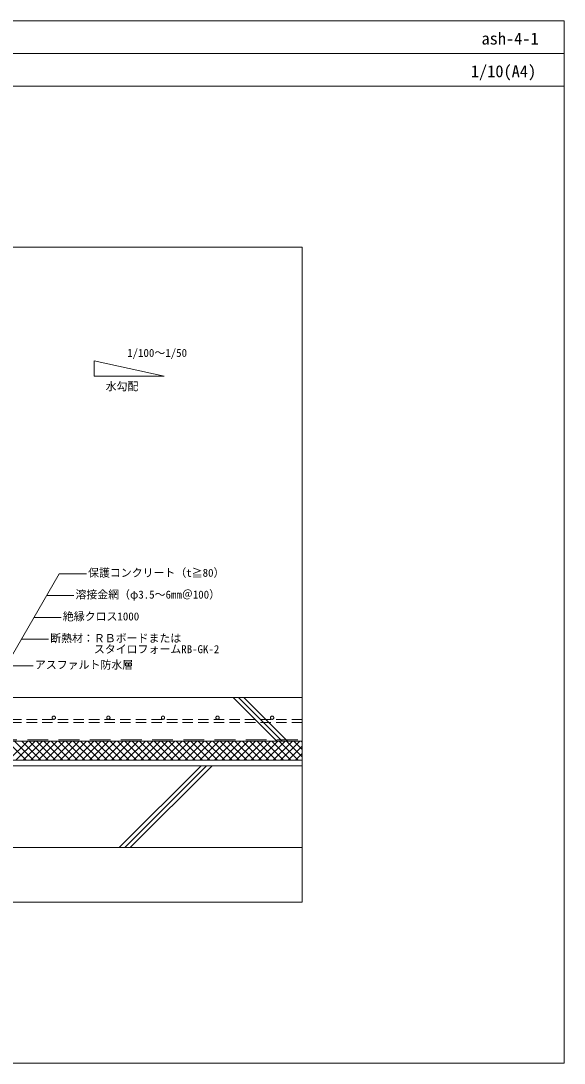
# Model space of a CAD drawing. Units: millimetres, scale not verified. Extents: x -1380 to 1380, y -955 to 955.
# Drawn here: x 385 to 1380, y -955 to 955 of the extents above; entities that cross this region are included whole.
import ezdxf
from ezdxf.enums import TextEntityAlignment as Align

# ---------------------------------------------------------------- set-up
doc = ezdxf.new("R2010")
doc.units = ezdxf.units.MM
doc.header["$LTSCALE"] = 3
doc.linetypes.add('USER1', pattern=[19.05, 12.7, -6.35])
doc.linetypes.add('USER2', pattern=[9.525, 6.35, -3.175])
for name, color, linetype, lineweight in [('0-0_0', 7, 'Continuous', 9), ('0-1_HATCH', 9, 'Continuous', 18), ('0-3_KUTAI', 3, 'Continuous', 18), ('0-4_BOUSUI', 1, 'Continuous', 18), ('0-5_MOJI', 7, 'Continuous', 18), ('0-8_dannnetu', 6, 'Continuous', 18), ('0-A_TENSEN', 4, 'USER2', 18), ('0-B_WAKU', 7, 'Continuous', 18), ('0-D_bousui2', 7, 'USER1', 9)]:
    doc.layers.add(name, color=color, linetype=linetype, lineweight=lineweight)
doc.styles.add('ＭＳ ゴシック', font='')
doc.styles.get('ＭＳ ゴシック').set_extended_font_data('MS Gothic')

msp = doc.modelspace()

# ---------------------------------------------------------------- linework, layer by layer
at = {"layer": '0-0_0', "lineweight": 18}
msp.add_line((-1379.957, 895.031), (1380.043, 895.031), dxfattribs=at)
msp.add_lwpolyline([(-899.957, -659.969), (900.043, -659.969), (900.043, 540.031), (-899.957, 540.031)], close=True, dxfattribs=at)
at = {"layer": '0-1_HATCH'}
for p, q in [((773.435, -284.969), (853.435, -364.969)), ((783.435, -284.969), (863.435, -364.969)), ((793.435, -284.969), (873.435, -364.969)), ((394.416, -399.969), (359.416, -364.969)), ((362.263, -399.969), (397.263, -364.969)), ((407.887, -399.969), (372.887, -364.969)), ((375.733, -399.969), (410.733, -364.969)), ((421.357, -399.969), (386.357, -364.969)), ((389.204, -399.969), (424.204, -364.969)), ((434.827, -399.969), (399.827, -364.969)), ((402.674, -399.969), (437.674, -364.969)), ((448.298, -399.969), (413.298, -364.969)), ((416.144, -399.969), (451.144, -364.969)), ((461.768, -399.969), (426.768, -364.969)), ((429.615, -399.969), (464.615, -364.969)), ((475.239, -399.969), (440.239, -364.969)), ((443.085, -399.969), (478.085, -364.969)), ((488.709, -399.969), (453.709, -364.969)), ((456.556, -399.969), (491.556, -364.969)), ((502.179, -399.969), (467.179, -364.969)), ((470.026, -399.969), (505.026, -364.969)), ((515.65, -399.969), (480.65, -364.969)), ((483.496, -399.969), (518.496, -364.969)), ((529.12, -399.969), (494.12, -364.969)), ((496.967, -399.969), (531.967, -364.969)), ((542.591, -399.969), (507.591, -364.969)), ((510.437, -399.969), (545.437, -364.969)), ((556.061, -399.969), (521.061, -364.969)), ((523.908, -399.969), (558.908, -364.969)), ((569.531, -399.969), (534.531, -364.969)), ((537.378, -399.969), (572.378, -364.969)), ((583.002, -399.969), (548.002, -364.969)), ((550.848, -399.969), (585.848, -364.969)), ((596.472, -399.969), (561.472, -364.969)), ((564.319, -399.969), (599.319, -364.969)), ((609.942, -399.969), (574.942, -364.969)), ((577.789, -399.969), (612.789, -364.969)), ((623.413, -399.969), (588.413, -364.969)), ((591.259, -399.969), (626.259, -364.969)), ((636.883, -399.969), (601.883, -364.969)), ((604.73, -399.969), (639.73, -364.969)), ((650.354, -399.969), (615.354, -364.969)), ((618.2, -399.969), (653.2, -364.969)), ((663.824, -399.969), (628.824, -364.969)), ((631.671, -399.969), (666.671, -364.969)), ((677.294, -399.969), (642.294, -364.969)), ((645.141, -399.969), (680.141, -364.969)), ((690.765, -399.969), (655.765, -364.969)), ((658.611, -399.969), (693.611, -364.969)), ((704.235, -399.969), (669.235, -364.969)), ((672.082, -399.969), (707.082, -364.969)), ((717.706, -399.969), (682.706, -364.969)), ((685.552, -399.969), (720.552, -364.969)), ((731.176, -399.969), (696.176, -364.969)), ((699.022, -399.969), (734.022, -364.969)), ((744.646, -399.969), (709.646, -364.969)), ((712.493, -399.969), (747.493, -364.969)), ((758.117, -399.969), (723.117, -364.969)), ((725.963, -399.969), (760.963, -364.969)), ((771.587, -399.969), (736.587, -364.969)), ((739.434, -399.969), (774.434, -364.969)), ((785.057, -399.969), (750.057, -364.969)), ((752.904, -399.969), (787.904, -364.969)), ((798.528, -399.969), (763.528, -364.969)), ((766.374, -399.969), (801.374, -364.969)), ((811.998, -399.969), (776.998, -364.969)), ((779.845, -399.969), (814.845, -364.969)), ((825.469, -399.969), (790.469, -364.969)), ((793.315, -399.969), (828.315, -364.969)), ((838.939, -399.969), (803.939, -364.969)), ((806.786, -399.969), (841.786, -364.969)), ((852.409, -399.969), (817.409, -364.969)), ((820.256, -399.969), (855.256, -364.969)), ((865.88, -399.969), (830.88, -364.969)), ((833.726, -399.969), (868.726, -364.969)), ((879.35, -399.969), (844.35, -364.969)), ((847.197, -399.969), (882.197, -364.969)), ((892.821, -399.969), (857.821, -364.969)), ((860.667, -399.969), (895.667, -364.969)), ((900.043, -393.721), (871.291, -364.969)), ((874.137, -399.969), (900.043, -374.063)), ((900.043, -380.251), (884.761, -364.969)), ((900.043, -366.781), (898.232, -364.969)), ((887.608, -399.969), (900.043, -387.533)), ((565.043, -559.969), (715.043, -409.969)), ((575.043, -559.969), (725.043, -409.969)), ((585.043, -559.969), (735.043, -409.969))]:
    msp.add_line(p, q, dxfattribs=at)
at = {"layer": '0-3_KUTAI'}
msp.add_line((900.043, -284.969), (-25.957, -284.969), dxfattribs=at)
for points in [[(900.043, -409.969), (-399.957, -409.969), (-399.957, 140.031)], [(-199.957, -659.969), (-199.957, -559.969), (900.043, -559.969)]]:
    msp.add_lwpolyline(points, dxfattribs=at)
at = {"layer": '0-4_BOUSUI'}
msp.add_lwpolyline([(900.043, -399.969), (-346.317, -399.969), (-389.957, -356.329), (-389.957, -59.969)], dxfattribs=at)
at = {"layer": '0-5_MOJI'}
for p, q in [((647.06, 303.718), (518.681, 332.224)), ((518.681, 332.224), (518.681, 303.718)), ((518.681, 303.718), (647.06, 303.718)), ((431.716, -98.089), (481.716, -98.089)), ((408.622, -138.089), (458.622, -138.089)), ((385.528, -178.089), (435.528, -178.089)), ((357.434, -226.749), (407.434, -226.749))]:
    msp.add_line(p, q, dxfattribs=at)
msp.add_lwpolyline([(504.81, -58.089), (454.81, -58.089), (254.552, -404.945)], dxfattribs=at)
at = {"layer": '0-8_dannnetu'}
msp.add_line((900.043, -364.969), (-346.317, -364.969), dxfattribs=at)
at = {"layer": '0-A_TENSEN'}
msp.add_line((900.043, -330.969), (20.043, -330.969), dxfattribs=at)
msp.add_lwpolyline([(900.043, -324.969), (20.043, -324.969), (20.043, -330.969)], dxfattribs=at)
for centre in [(445.043, -321.969), (545.043, -321.969), (645.043, -321.969), (745.043, -321.969), (845.043, -321.969)]:
    msp.add_circle(centre, 3, dxfattribs=at)
at = {"layer": '0-B_WAKU'}
for points in [[(1380.043, 835.031), (-1379.957, 835.031), (-1379.957, 955.031), (1380.043, 955.031)], [(-1379.957, -954.969), (1380.043, -954.969), (1380.043, 955.031), (-1379.957, 955.031)]]:
    msp.add_lwpolyline(points, close=True, dxfattribs=at)
at = {"layer": '0-D_bousui2'}
msp.add_line((-346.317, -362.469), (900.043, -362.469), dxfattribs=at)

# ---------------------------------------------------------------- texts
at = {"layer": '0-5_MOJI', "style": 'ＭＳ ゴシック'}
for s, p in [('1/100～1/50', (579.4, 334.769)), ('水勾配', (540.067, 273.45)), ('保護コンクリート（t≧80）', (507.81, -68.089)), ('溶接金網（φ3.5～6mm＠100）', (484.716, -108.089)), ('絶縁クロス1000', (461.622, -148.089)), ('断熱材：ＲＢボードまたは', (438.528, -188.089)), ('\u3000\u3000\u3000\u3000スタイロフォームRB-GK-2', (438.528, -208.089)), ('アスファルト防水層', (410.434, -236.749))]:
    msp.add_text(s, height=14.66, dxfattribs=at).set_placement(p, align=Align.BOTTOM_LEFT)
at = {"layer": '0-B_WAKU', "style": 'ＭＳ ゴシック'}
for s, p in [('ash-4-1', (1228.597, 905.031)), ('1/10(A4)', (1209.104, 845.031))]:
    msp.add_text(s, height=21.99, dxfattribs=at).set_placement(p, align=Align.BOTTOM_LEFT)

doc.saveas('drawing.dxf')
